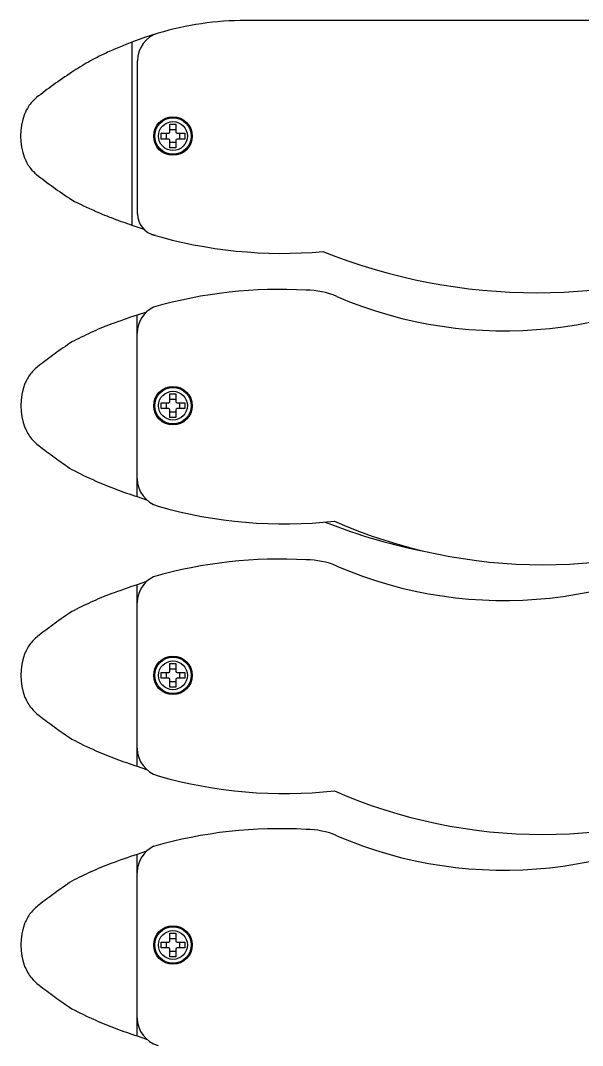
# Model space of a CAD drawing. Header units: millimetres. Extents: x -526 to 1037, y -289 to 1686.
# Drawn here: x -350.6 to -277.7, y 1320.8 to 1453.8 of the extents above; entities that cross this region are included whole.
import ezdxf

# ---------------------------------------------------------------- set-up
doc = ezdxf.new("R2010")
doc.units = ezdxf.units.MM
doc.header["$LTSCALE"] = 0.3
doc.layers.add('粗实线', color=7, linetype='Continuous', lineweight=35)

msp = doc.modelspace()

# ---------------------------------------------------------------- linework, layer by layer
at = {"layer": '粗实线', "color": 0, "linetype": 'ByBlock', "lineweight": 30}
for p, q in [((-250.804, 1453.837), (-321.358, 1453.837)), ((-336.145, 1451.003), (-336.145, 1427.286)), ((-335.417, 1428.742), (-335.417, 1448.59)), ((-331.186, 1440.387), (-330.416, 1440.387)), ((-331.186, 1439.372), (-331.186, 1440.387)), ((-331.186, 1439.677), (-330.416, 1439.677)), ((-330.416, 1440.387), (-330.416, 1439.372)), ((-332.351, 1439.222), (-331.336, 1439.222)), ((-332.351, 1438.452), (-332.351, 1439.222)), ((-331.336, 1438.452), (-332.351, 1438.452)), ((-331.641, 1438.452), (-331.641, 1439.222)), ((-331.186, 1437.287), (-331.186, 1438.302)), ((-330.416, 1438.302), (-330.416, 1437.287)), ((-330.266, 1439.222), (-329.251, 1439.222)), ((-329.251, 1438.452), (-330.266, 1438.452)), ((-329.96, 1439.222), (-329.96, 1438.452)), ((-329.251, 1439.222), (-329.251, 1438.452)), ((-330.416, 1437.996), (-331.186, 1437.996)), ((-330.416, 1437.287), (-331.186, 1437.287)), ((-336.145, 1427.286), (-334.574, 1426.74)), ((-333.603, 1426.078), (-333.124, 1425.99)), ((-334.253, 1415.997), (-335.436, 1415.603)), ((-335.436, 1413.297), (-335.436, 1415.603)), ((-335.436, 1394.358), (-335.436, 1413.297)), ((-335.436, 1413.297), (-335.436, 1413.264)), ((-335.436, 1394.391), (-335.436, 1413.264)), ((-331.186, 1405.387), (-330.416, 1405.387)), ((-331.186, 1404.372), (-331.186, 1405.387)), ((-330.416, 1405.387), (-330.416, 1404.372)), ((-332.351, 1404.222), (-331.336, 1404.222)), ((-332.351, 1403.452), (-332.351, 1404.222)), ((-331.641, 1403.452), (-331.641, 1404.222)), ((-331.186, 1404.677), (-330.416, 1404.677)), ((-330.266, 1404.222), (-329.251, 1404.222)), ((-329.96, 1404.222), (-329.96, 1403.452)), ((-329.251, 1404.222), (-329.251, 1403.452)), ((-331.336, 1403.452), (-332.351, 1403.452)), ((-331.186, 1402.287), (-331.186, 1403.302)), ((-330.416, 1402.996), (-331.186, 1402.996)), ((-330.416, 1403.302), (-330.416, 1402.287)), ((-329.251, 1403.452), (-330.266, 1403.452)), ((-330.416, 1402.287), (-331.186, 1402.287)), ((-335.436, 1392.034), (-335.436, 1394.358)), ((-335.436, 1392.034), (-334.215, 1391.622)), ((-334.253, 1380.997), (-335.436, 1380.603)), ((-335.436, 1378.297), (-335.436, 1380.603)), ((-335.436, 1359.358), (-335.436, 1378.297)), ((-335.436, 1378.297), (-335.436, 1378.264)), ((-335.436, 1359.391), (-335.436, 1378.264)), ((-331.186, 1370.387), (-330.416, 1370.387)), ((-331.186, 1369.372), (-331.186, 1370.387)), ((-330.416, 1370.387), (-330.416, 1369.372)), ((-332.351, 1369.222), (-331.336, 1369.222)), ((-332.351, 1368.452), (-332.351, 1369.222)), ((-331.641, 1368.452), (-331.641, 1369.222)), ((-331.186, 1369.677), (-330.416, 1369.677)), ((-330.266, 1369.222), (-329.251, 1369.222)), ((-329.96, 1369.222), (-329.96, 1368.452)), ((-329.251, 1369.222), (-329.251, 1368.452)), ((-331.336, 1368.452), (-332.351, 1368.452)), ((-331.186, 1367.287), (-331.186, 1368.302)), ((-330.416, 1367.996), (-331.186, 1367.996)), ((-330.416, 1368.302), (-330.416, 1367.287)), ((-329.251, 1368.452), (-330.266, 1368.452)), ((-330.416, 1367.287), (-331.186, 1367.287)), ((-335.436, 1357.034), (-335.436, 1359.358)), ((-335.436, 1357.034), (-334.215, 1356.622)), ((-334.253, 1345.997), (-335.436, 1345.603)), ((-335.436, 1343.297), (-335.436, 1345.603)), ((-335.436, 1324.358), (-335.436, 1343.297)), ((-335.436, 1343.297), (-335.436, 1343.264)), ((-335.436, 1324.391), (-335.436, 1343.264)), ((-331.186, 1335.387), (-330.416, 1335.387)), ((-331.186, 1334.372), (-331.186, 1335.387)), ((-331.186, 1334.677), (-330.416, 1334.677)), ((-330.416, 1335.387), (-330.416, 1334.372)), ((-332.351, 1334.222), (-331.336, 1334.222)), ((-332.351, 1333.452), (-332.351, 1334.222)), ((-331.336, 1333.452), (-332.351, 1333.452)), ((-331.641, 1333.452), (-331.641, 1334.222)), ((-331.186, 1332.287), (-331.186, 1333.302)), ((-330.416, 1333.302), (-330.416, 1332.287)), ((-330.266, 1334.222), (-329.251, 1334.222)), ((-329.251, 1333.452), (-330.266, 1333.452)), ((-329.96, 1334.222), (-329.96, 1333.452)), ((-329.251, 1334.222), (-329.251, 1333.452)), ((-330.416, 1332.996), (-331.186, 1332.996)), ((-330.416, 1332.287), (-331.186, 1332.287)), ((-335.436, 1322.034), (-335.436, 1324.358)), ((-335.436, 1322.034), (-334.215, 1321.622))]:
    msp.add_line(p, q, dxfattribs=at)
at = {"layer": '粗实线', "color": 0, "linetype": 'ByBlock', "lineweight": 30, "flags": 128}
msp.add_lwpolyline([(-332.733, 1452.185), (-334.37, 1451.661), (-336.145, 1451.003)], dxfattribs=at)
at = {"layer": '粗实线', "color": 0, "linetype": 'ByBlock', "lineweight": 30}
for centre, radius in [((-330.801, 1438.837), 2.5), ((-330.801, 1438.837), 2.369), ((-330.801, 1438.837), 1.871), ((-330.801, 1403.837), 2.5), ((-330.801, 1403.837), 2.369), ((-330.801, 1403.837), 1.871), ((-330.801, 1368.837), 2.5), ((-330.801, 1368.837), 2.369), ((-330.801, 1368.837), 1.871), ((-330.801, 1333.837), 2.5), ((-330.801, 1333.837), 2.369), ((-330.801, 1333.837), 1.871)]:
    msp.add_circle(centre, radius, dxfattribs=at)
for centre, radius, start, end in [((-321.358, 1413.837), 40, 90, 106.52192), ((-331.667, 1448.59), 3.75, 106.52192, 180), ((-342.368, 1438.837), 8.208, 159.81878, 200.18122), ((-331.336, 1439.372), 0.15, 270, 0), ((-331.336, 1438.302), 0.15, 0, 90), ((-330.266, 1439.372), 0.15, 180, 270), ((-330.266, 1438.302), 0.15, 90, 180), ((-332.618, 1428.742), 2.798, 180, 259.60033), ((-316.571, 1483.61), 60, 253.50908, 274.98441), ((-283.579, 1493.503), 75, 248.26083, 291.73917), ((-287.828, 1468.549), 55, 246.73061, 305.61396), ((-316.895, 1358.932), 60, 86.76283, 105.88173), ((-313.507, 1408.837), 10, 66.73061, 90), ((-331.686, 1413.264), 3.75, 115.7321, 179.4898), ((-342.321, 1403.837), 8.199, 159.50336, 200.49664), ((-331.336, 1404.372), 0.15, 270, 0), ((-330.266, 1404.372), 0.15, 180, 270), ((-331.336, 1403.302), 0.15, 0, 90), ((-330.266, 1403.302), 0.15, 90, 180), ((-331.686, 1394.391), 3.75, 180, 180.5102), ((-331.686, 1394.391), 3.75, 180.5102, 253.81512), ((-316.284, 1448.492), 60, 254.08994, 276.14789), ((-283.579, 1458.503), 75, 248.50428, 259.22633), ((-282.829, 1450.689), 67.5, 246.39529, 293.60471), ((-287.828, 1433.549), 55, 246.73061, 305.61396), ((-316.895, 1323.932), 60, 86.76283, 105.88173), ((-313.507, 1373.837), 10, 66.73061, 90), ((-331.686, 1378.264), 3.75, 115.7321, 179.4898), ((-342.321, 1368.837), 8.199, 159.50329, 200.49671), ((-331.336, 1369.372), 0.15, 270, 0), ((-330.266, 1369.372), 0.15, 180, 270), ((-331.336, 1368.302), 0.15, 0, 90), ((-330.266, 1368.302), 0.15, 90, 180), ((-331.686, 1359.391), 3.75, 180, 180.5102), ((-331.686, 1359.391), 3.75, 180.5102, 253.81512), ((-316.284, 1413.492), 60, 254.08994, 276.14789), ((-282.829, 1415.689), 67.5, 246.39529, 293.60471), ((-287.828, 1398.549), 55, 246.73061, 305.61396), ((-316.895, 1288.932), 60, 86.76283, 105.88173), ((-313.507, 1338.837), 10, 66.73061, 90), ((-331.686, 1343.264), 3.75, 115.7321, 179.4898), ((-342.321, 1333.837), 8.199, 159.50331, 200.49669), ((-331.336, 1334.372), 0.15, 270, 0), ((-331.336, 1333.302), 0.15, 0, 90), ((-330.266, 1334.372), 0.15, 180, 270), ((-330.266, 1333.302), 0.15, 90, 180), ((-331.686, 1324.391), 3.75, 180, 180.5102), ((-331.686, 1324.391), 3.75, 180.5102, 253.81512)]:
    msp.add_arc(centre, radius, start, end, dxfattribs=at)
for points, knots in [([(-336.145, 1451.003), (-336.708, 1450.788), (-337.838, 1450.356), (-339.733, 1449.521), (-341.811, 1448.468), (-343.225, 1447.571), (-343.937, 1447.119)], [0, 0, 0, 0, 0.2027384, 0.4069409, 0.7013151, 1, 1, 1, 1]), ([(-343.937, 1447.119), (-344.742, 1446.572), (-346.352, 1445.478), (-347.776, 1444.384), (-348.488, 1443.837)], [0, 0, 0, 0, 0.4999992, 1, 1, 1, 1]), ([(-348.488, 1443.837), (-348.87, 1443.479), (-349.511, 1442.878), (-349.909, 1442.017), (-350.071, 1441.667)], [0, 0, 0, 0, 0.5944558, 1, 1, 1, 1]), ([(-350.072, 1436.005), (-349.836, 1435.522), (-349.421, 1434.671), (-348.77, 1434.089), (-348.488, 1433.837)], [0, 0, 0, 0, 0.56746814, 1, 1, 1, 1]), ([(-348.488, 1433.837), (-347.776, 1433.29), (-346.352, 1432.196), (-344.742, 1431.102), (-343.937, 1430.555)], [0, 0, 0, 0, 0.5000001, 1, 1, 1, 1]), ([(-343.937, 1430.555), (-342.91, 1430.045), (-341.175, 1429.183), (-338.526, 1428.113), (-336.942, 1427.563), (-336.145, 1427.286)], [0, 0, 0, 0, 0.4187486, 0.7073657, 1, 1, 1, 1]), ([(-335.436, 1415.603), (-336.582, 1415.217), (-338.635, 1414.526), (-341.482, 1413.345), (-343.105, 1412.53), (-343.922, 1412.119)], [0, 0, 0, 0, 0.3848625, 0.6899587, 1, 1, 1, 1]), ([(-343.922, 1412.119), (-344.67, 1411.605), (-346.166, 1410.577), (-347.506, 1409.549), (-348.176, 1409.035)], [0, 0, 0, 0, 0.49999968, 1, 1, 1, 1]), ([(-348.176, 1409.035), (-348.576, 1408.708), (-349.326, 1408.095), (-349.786, 1407.148), (-350, 1406.706)], [0, 0, 0, 0, 0.5342574, 1, 1, 1, 1]), ([(-350.001, 1400.966), (-349.751, 1400.464), (-349.282, 1399.523), (-348.528, 1398.92), (-348.176, 1398.638)], [0, 0, 0, 0, 0.5326345, 1, 1, 1, 1]), ([(-348.176, 1398.638), (-347.506, 1398.124), (-346.166, 1397.096), (-344.67, 1396.068), (-343.922, 1395.555)], [0, 0, 0, 0, 0.4999997, 1, 1, 1, 1]), ([(-343.922, 1395.555), (-342.904, 1395.044), (-341.076, 1394.126), (-338.195, 1392.964), (-336.361, 1392.346), (-335.436, 1392.034)], [0, 0, 0, 0, 0.3842241, 0.6894788, 1, 1, 1, 1]), ([(-335.436, 1380.603), (-336.582, 1380.217), (-338.635, 1379.526), (-341.482, 1378.345), (-343.105, 1377.53), (-343.922, 1377.119)], [0, 0, 0, 0, 0.3848622, 0.6899585, 1, 1, 1, 1]), ([(-343.922, 1377.119), (-344.67, 1376.605), (-346.166, 1375.577), (-347.506, 1374.549), (-348.176, 1374.035)], [0, 0, 0, 0, 0.49999968, 1, 1, 1, 1]), ([(-348.176, 1374.035), (-348.576, 1373.708), (-349.326, 1373.095), (-349.786, 1372.148), (-350, 1371.706)], [0, 0, 0, 0, 0.5342565, 1, 1, 1, 1]), ([(-350.001, 1365.966), (-349.751, 1365.464), (-349.282, 1364.523), (-348.528, 1363.92), (-348.176, 1363.638)], [0, 0, 0, 0, 0.532636, 1, 1, 1, 1]), ([(-348.176, 1363.638), (-347.506, 1363.124), (-346.166, 1362.096), (-344.67, 1361.068), (-343.922, 1360.555)], [0, 0, 0, 0, 0.5, 1, 1, 1, 1]), ([(-343.922, 1360.555), (-342.904, 1360.044), (-341.076, 1359.126), (-338.195, 1357.964), (-336.361, 1357.346), (-335.436, 1357.034)], [0, 0, 0, 0, 0.3842242, 0.689479, 1, 1, 1, 1]), ([(-335.436, 1345.603), (-336.582, 1345.217), (-338.635, 1344.526), (-341.482, 1343.345), (-343.105, 1342.53), (-343.922, 1342.119)], [0, 0, 0, 0, 0.3848625, 0.6899588, 1, 1, 1, 1]), ([(-343.922, 1342.119), (-344.67, 1341.605), (-346.166, 1340.577), (-347.506, 1339.549), (-348.176, 1339.035)], [0, 0, 0, 0, 0.49999968, 1, 1, 1, 1]), ([(-348.176, 1339.035), (-348.576, 1338.708), (-349.326, 1338.095), (-349.786, 1337.148), (-350, 1336.706)], [0, 0, 0, 0, 0.5342565, 1, 1, 1, 1]), ([(-350.001, 1330.966), (-349.751, 1330.464), (-349.282, 1329.523), (-348.528, 1328.92), (-348.176, 1328.638)], [0, 0, 0, 0, 0.53263664, 1, 1, 1, 1]), ([(-348.176, 1328.638), (-347.506, 1328.124), (-346.166, 1327.096), (-344.67, 1326.068), (-343.922, 1325.555)], [0, 0, 0, 0, 0.50000032, 1, 1, 1, 1]), ([(-343.922, 1325.555), (-342.904, 1325.044), (-341.076, 1324.126), (-338.195, 1322.964), (-336.361, 1322.346), (-335.436, 1322.034)], [0, 0, 0, 0, 0.3842239, 0.6894791, 1, 1, 1, 1])]:
    msp.add_open_spline(points, degree=3, knots=knots, dxfattribs=at)

doc.saveas('drawing.dxf')
